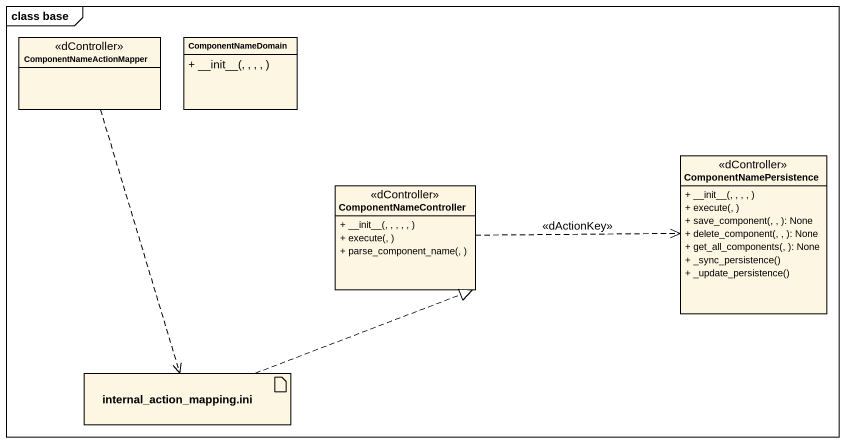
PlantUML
@startuml
mainframe class base
allowmixing
hide circle
hide empty members
skinparam classAttributeIconSize 0
class ComponentNameActionMapper <<dController>>
class ComponentNameDomain {
  + ~__init~__(, , , , )
}
class ComponentNamePersistence <<dController>> {
  + ~__init~__(, , , , )
  + execute(, )
  + save_component(, , ): None
  + delete_component(, , ): None
  + get_all_components(, ): None
  + _sync_persistence()
  + _update_persistence()
}
class ComponentNameController <<dController>> {
  + ~__init~__(, , , , , )
  + execute(, )
  + parse_component_name(, )
}
artifact "internal_action_mapping.ini" as internal_action_mapping_ini
ComponentNameActionMapper ..> internal_action_mapping_ini
ComponentNameController .right.> ComponentNamePersistence : <<dActionKey>>
internal_action_mapping_ini .up.|> ComponentNameController
@enduml
